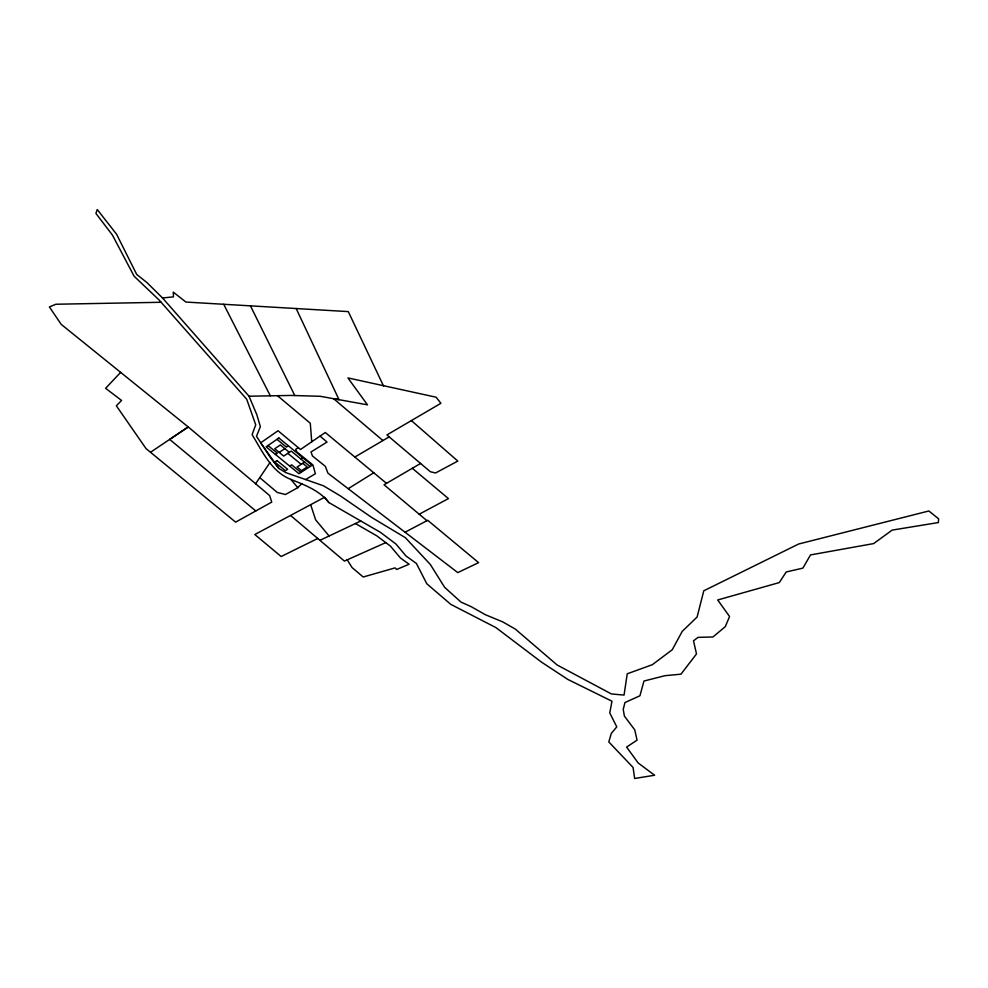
<?xml version="1.0" encoding="UTF-8"?>
<svg xmlns="http://www.w3.org/2000/svg" width="988" height="988" viewBox="0 0 988 988"><rect width="100%" height="100%" fill="white"/><g stroke="black" fill="none" stroke-linecap="round" stroke-linejoin="round"><path stroke-width="1.48" d="M255.608 483.75L270.057 462.421M120.66 372.377L105.605 388.296L121.573 400.449L116.349 405.784L146.076 448.663L235.613 522.133L271.737 502.114L269.662 495.593L188.239 426.952L61.194 324.36L49.4 306.935L55.871 304.242L161.143 302.279M259.745 477.636L277.258 492.432L285.458 494.506L297.796 487.677L301.785 483.552M298.265 447.613L295.708 449.379L296.894 451.961L312.949 465.027L315.37 473.721L305.65 479.563M278.875 468.436L270.366 457.481L256.485 436.313L260.363 426.668L256.794 414.627L249.025 396.225L162.526 297.968L146.829 282.469L136.665 274.392L116.572 234.205L97.244 209.53L95.91 213.396L112.397 235.033L134.133 276.257L159.167 300.056L246.691 399.201L255.731 424.815L252.101 434.658C262.388 451.393 271.404 471.758 290.843 479.415C304.477 484.849 319.754 490.567 328.856 502.546L380.504 532.384L396.052 544.116L405.994 555.972L416.393 563.456L426.816 583.784L450.787 604.36L495.951 627.615L541.375 662.046L567.865 679.448L611.98 701.221L609.757 712.891L616.771 726.872L611.325 733.392L608.793 741.939L633.073 767.466L634.654 778.47L654.612 775.247L638.149 762.958L626.614 747.089L637.062 740.135L634.741 729.86L624.391 716.078L623.23 709.372L624.947 702.554L639.94 695.762L643.966 681.041L664.973 675.693L680.954 674.174L696.515 653.933L693.49 640.829L697.997 637.371L712.916 636.976L725.266 626.688L729.564 616.537L717.708 599.963L779.31 582.574L786.213 571.966L802.898 568.125L810.506 554.923L873.639 543.585L892.189 530.099L938.365 522.553L938.6 518.799L928.844 510.981L798.625 544.018L703.777 590.799L697.108 617.043L682.263 631.332L672.248 649.746L652.352 664.689L627.232 673.804L624.058 695.07L611.411 693.959L557.146 664.998L515.378 629.134L502.793 621.921L485.256 614.659L471.387 606.768L460.988 602.087L444.674 587.366L430.336 564.494L405.352 537.67L371.797 517.514L340.255 495.828L323.459 485.8L285.791 472.61L278.875 468.436L260.647 442.859L278.036 430.743L300.5 449.491L325.299 432.509L386.506 483.354M275.467 454.468L277.381 453.183L268.007 445.514M288.335 445.773L286.384 447.095L276.961 439.351M279.221 452.43L284.853 448.626M150.658 452.171L188.239 426.952L169.677 439.413L255.806 510.944M289.719 466.114L291.645 464.854L300.908 472.425M300.747 458.889L302.711 457.592M304.65 462.088L297.067 467.028L301.501 470.659L307.219 466.978L302.76 463.323M348.184 488.702L373.773 472.77M354.84 457.049L389.173 436.881L430.348 471.721L435.56 472.98L457.802 461.075L411.379 420.592M420.579 463.471L384.036 484.787L426.94 520.688M317.741 538.485L281.16 556.516L254.805 534.533L324.546 497.273L328.856 502.546M419.196 514.229L448.441 498.594L412.305 468.287M405.043 532.223L427.693 520.293L478.6 562.641L457.79 572.608L327.954 473.203L325.324 466.324L312.467 455.987L311.022 451.948L327.04 442.068L320.038 436.103M319.927 540.337L360.805 520.997M385.802 542.61L344.417 561.085L290.805 515.662M162.526 297.968L173.468 296.869L173.271 292.102L185.892 302.056L348.282 311.603L383.554 386.012M249.025 396.225L291.065 395.435L320.297 396.299L339.02 399.683L296.19 308.552M355.445 523.529L377.021 535.99L390.408 546.08L400.436 557.998L409.106 564.234L396.707 569.459L395.089 567.878L363.214 577.004L352.074 567.569L347.233 559.826M289.348 452.306L280.357 444.933L274.738 448.762L283.704 456.086L291.213 451.059L310.059 466.534M287.817 453.344L301.217 464.335M277.455 395.682L310.294 423.259L311.739 441.797M382.924 440.549L333.598 398.695L367.487 404.833L347.899 377.91L436.116 397.213L440.907 403.289L386.926 434.918L389.173 436.881M290.843 479.415L297.796 487.677M329.078 536.002L315.604 519.787L310.825 505.177M223.708 304.279L270.317 395.818M250.446 305.86L294.807 395.546M278.888 438.017L266.118 446.823L298.969 473.672L312.047 465.262L278.888 438.017M276.998 460.569L274.788 462.051L285.421 470.72L287.656 469.263L276.998 460.569"/></g></svg>
